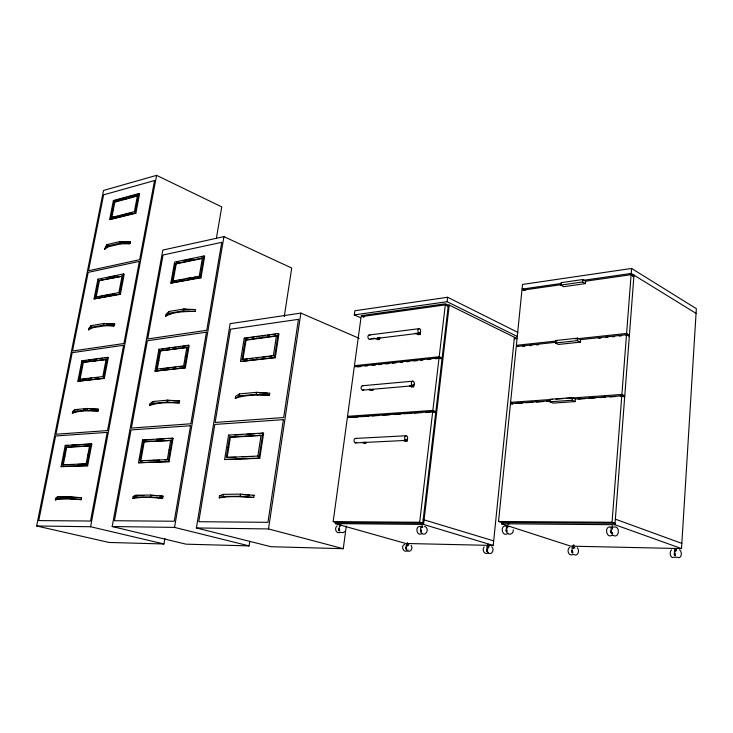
<?xml version="1.0" encoding="UTF-8"?>
<svg xmlns="http://www.w3.org/2000/svg" width="733" height="733" viewBox="0 0 733 733"><rect width="100%" height="100%" fill="white"/><g stroke="black" fill="none" stroke-linecap="round" stroke-linejoin="round"><path stroke-width="1.1" d="M513.201 529.812C514.126 533.34 509.591 535.759 507.273 533.083M675.661 551.674L675.78 549.787L674.598 549.759L674.296 554.487A2.868 1.42 88.2 0 0 674.781 555.101L675.478 555.248M549.777 400.823L510.47 403.581L498.541 521.484L501.619 522.482L501.491 523.774L570.705 546.149L681.516 548.586L696.35 308.675L631.599 268.452L522.519 284.441L522.052 289.114L524.92 290.662M681.516 548.586L614.932 524.718L633.981 275.141L632.817 275.306L630.041 273.601M612.367 533.111L611.414 532.973A3.051 1.622 88.1 0 1 610.864 532.314L611.258 527.293L612.467 527.302L612.312 529.308M501.619 522.482L615.033 523.335L612.055 522.263L621.795 395.783L575.378 399.036L572.446 397.671L550.19 399.256L549.952 401.785L552.911 403.113L575.158 401.592L575.378 399.036M620.228 396.186L624.763 395.866L621.896 394.464L626.495 334.734L580.554 339.645L577.668 338.142L555.623 340.524L555.394 342.989L558.299 344.464L580.334 342.146L580.554 339.645M626 335.375L629.409 335.018L626.596 333.46L631.113 274.683L585.64 281.179L582.817 279.53L560.983 282.681L560.754 285.082L563.613 286.695L585.429 283.607L585.64 281.179M696.057 313.376L631.214 273.436L631.599 268.452M612.156 527.604L612.293 525.763M573.05 547.688C575.579 547.633 571.328 548.476 573.252 545.242M574.91 547.972L572.226 547.423L571.841 551.867A2.694 1.484 88.9 0 0 572.345 552.435L572.629 552.581M575.158 401.592L572.226 400.236L572.446 397.671M580.334 342.146L577.448 340.643L577.668 338.142M585.429 283.607L582.598 281.967L582.817 279.53M508.638 526.66L506.585 526.248L506.118 530.949A2.859 1.686 88.9 0 0 506.677 531.562L506.842 531.654A3.024 1.778 88.9 0 1 506.118 530.949L507.181 530.958M507.465 528.136L507.648 526.257M513.567 403.645L510.599 402.353L516.243 346.517L556.301 342.238M518.304 346.269L516.362 345.325L521.933 290.277L561.56 284.615M487.5 551.317L487.207 551.189A2.529 1.512 89.7 0 1 486.703 550.648L487.133 546.479L489.003 546.809M488.499 546.827L487.967 546.736L488.205 544.445M487.738 549.631L488.059 546.506M335.558 521.795L335.311 523.609L405.761 543.474L493.217 545.453L514.401 337.272M422.758 523.206L419.67 522.272L432.717 411.579L347.387 417.407L333.185 521.603L336.291 522.482L422.758 523.206L435.704 412.761L432.717 411.579M439.058 357.878L441.99 359.188L435.842 411.607L432.855 410.416L439.058 357.878L354.296 366.757L347.543 416.317L350.548 417.425L358.51 416.885M363.366 317.077L364.173 316.968L361.268 315.648L445.435 303.774L448.321 305.194L442.118 358.061L439.186 356.751L445.307 304.873L361.122 316.693L354.442 365.694L357.402 366.903L360.792 366.546M517.507 336.621L447.112 301.694L447.634 297.259L354.882 310.746L354.305 314.906L360.517 317.701M422.822 526.963L420.953 526.67L420.44 531.058A2.666 1.695 89.7 0 0 420.999 531.636L421.109 531.691A2.822 1.796 89.7 0 1 420.44 531.058L421.374 531.068M422.171 524.535L421.887 526.954L420.953 526.67M493.217 545.453L423.555 524.425L449.228 305.065L448.321 305.194M408.895 545.077L406.375 544.582L405.899 548.522A2.391 1.539 -89.5 0 0 406.403 549.035A2.529 1.631 -89.5 0 1 405.899 548.522L406.733 548.55M406.971 546.58L407.475 542.658M407.255 438.783L406.971 441.083L405.175 441.174L405.322 439.965M413.916 384.532L413.641 386.777L411.854 386.932L411.955 386.089L413.742 385.934M415.107 333.24L418.286 334.697L420.064 334.477L420.33 332.278M366.033 441.981L365.886 443.099L364.191 443.181L364.338 442.063M372.978 389.214L372.831 390.304L371.145 390.451L371.255 389.635M379.804 337.299L379.529 339.434L377.852 339.645L377.99 338.573M359.216 338.362L300.851 313.092L230.135 323.665L196.38 527.943L270.944 546.708L343.273 548.696L346.297 526.001M339.095 528.887L339.516 525.79L340.35 525.799M340.552 525.295L340.763 523.774M196.38 527.943L268.498 528.942L300.851 313.092M224.619 459.527L258.996 458.107L262.863 433.047L263.623 433.304L259.766 458.345L224.619 459.527L228.559 435.136L262.863 433.047M240.461 361.497L274.518 357.466L278.219 333.488L278.961 333.79L275.269 357.759L240.461 361.497L244.236 338.124L278.219 333.488M253.737 497.496L254.067 495.352L240.561 494.124L223.327 494.354L219.57 495.774L219.24 497.863C230.556 495.838 242.275 496.818 253.737 497.496L240.222 496.259L222.988 496.461L219.24 497.863M269.497 395.224L269.808 393.172L256.541 392.32L239.462 393.905L235.632 396.287L235.311 398.285C246.132 394.556 258.089 394.995 269.497 395.224L256.22 394.363L239.141 395.921L235.311 398.285M284.257 316.61L291.716 268.049L223.95 236.622L162.836 250.072L112.186 526.541L186.054 544.17L249.064 545.893L249.761 541.375M226.341 457.419L257.86 456.063L261.076 435.219L229.621 437.079L226.341 457.419L235.999 457.273M242.156 359.372L273.382 355.633L276.46 335.677L245.298 339.883L242.156 359.372L242.898 359.656L246.041 340.176L277.202 335.98M268.031 395.353L268.196 394.327M240.561 494.124L240.222 496.259L241.798 496.708M256.541 392.32L256.22 394.363L257.741 394.913M223.327 494.354L222.988 496.461L224.555 496.901M239.462 393.905L239.141 395.921L240.662 396.461M227.111 457.658L230.382 437.326L261.846 435.475M112.186 526.541L174.536 527.394L223.95 236.622M216.345 238.472L221.76 206.898L156.587 175.352L103.527 190.452L36.65 525.982L109.043 542.457L163.926 543.978L164.888 538.343M170.716 440.185L167.335 459.609L140.021 460.791L143.439 441.807L171.476 440.423L143.439 441.807M156.496 369.175L183.635 365.914L186.878 347.268L187.621 347.543L159.776 350.933L156.496 369.175L157.238 369.441L160.509 351.199M199.284 275.938L202.409 258.016L175.489 263.568L172.328 281.115L200.008 276.24L197.91 276.643M138.473 462.752L168.26 461.515L172.319 438.169L173.08 438.407L169.03 461.735L138.473 462.752L142.578 439.983L172.319 438.169M154.965 371.155L184.569 367.645L188.454 345.234L189.196 345.509L185.312 367.911L154.965 371.155L158.905 349.274L188.454 345.234M170.826 283.112L200.228 277.495L203.966 255.964L204.681 256.284L200.943 277.807L170.826 283.112L174.61 262.066L203.966 255.964M162.708 498.183L163.047 496.186L150.778 495.041L135.871 495.242L133.195 496.562L132.847 498.504C142.587 496.553 152.794 497.615 162.708 498.183L150.43 497.029L135.513 497.203L132.847 498.504M179.237 402.884L179.576 400.969L167.5 400.154L152.675 401.537L149.898 403.691L149.569 405.56C158.841 402.05 169.36 402.71 179.237 402.884L167.161 402.069L152.336 403.425L149.569 405.56M195.115 311.406L195.436 309.564L183.552 309.051L168.828 311.516L165.96 314.439L165.631 316.235C174.381 311.452 185.211 311.543 195.115 311.406L183.232 310.884L168.498 313.33L165.631 316.235M150.778 495.041L150.43 497.029L151.988 497.441M171.54 283.405L171.934 281.197M140.021 460.791L140.791 461.011L144.199 442.036M173.052 281.417L176.204 263.88L203.123 258.328M168.828 311.516L168.498 313.33L169.955 313.907M36.65 525.982L90.59 526.734L156.587 175.352M62.47 464.814L86.146 463.806L89.6 445.737L65.943 447.13L62.47 464.814L73.868 464.557M106.157 359.188L102.831 376.579L79.246 379.401L82.591 362.359L106.881 359.445L82.591 362.359M122.109 275.819L118.902 292.577L95.409 297.076L98.634 280.647L122.814 276.112L98.634 280.647M113.285 325.901L114.385 325.727L114.715 324.013L103.884 323.491L91.066 325.626L89.05 328.228L88.72 329.905L92.166 327.834L104.993 325.736L113.285 325.901L113.45 325.049M128.99 243.787L130.071 243.539L130.392 241.881L119.717 241.606L106.954 244.62L104.517 249.467L108.026 246.838L120.789 243.851L128.99 243.787L129.145 242.962M61.077 466.628L86.897 465.574L91.039 443.868L91.79 444.088L87.648 465.785L61.077 466.628L65.246 445.426L91.039 443.868M77.863 381.233L103.591 378.201L107.586 357.31L108.31 357.557L104.315 378.448L77.863 381.233L81.885 360.801L107.586 357.31M94.044 298.927L119.662 294.061L123.511 273.922L124.216 274.215L120.377 294.336L94.044 298.927L97.92 279.218L123.511 273.922M109.657 219.534L135.165 212.973L138.867 193.558L139.554 193.879L135.852 213.285L109.657 219.534L113.395 200.521L138.867 193.558M81.18 499.631L81.537 497.78L70.395 496.708L57.486 496.882L55.681 498.092L55.323 499.897C63.698 498.037 72.613 499.164 81.18 499.631L70.038 498.559L57.128 498.706L55.323 499.897M98.094 411.03L98.442 409.252L87.456 408.464L74.592 409.655L72.677 411.589L72.329 413.33C80.254 410.059 89.536 410.901 98.094 411.03L87.108 410.242L74.244 411.415L72.329 413.33M87.456 408.464L87.108 410.242L88.592 410.7M103.884 323.491L103.555 325.205L90.736 327.312L88.72 329.905M111.004 217.674L114.119 201.822L137.483 195.464L134.386 211.626L111.004 217.674L118.004 216.345M63.221 465.015L66.685 447.341L89.261 446.021M83.315 362.606L79.97 379.639L79.246 379.401M99.34 280.922L96.115 297.341L95.409 297.076M111.691 217.976L114.797 202.125L137.089 196.078M91.066 325.626L90.736 327.312L92.166 327.834M420.458 332.562L420.55 329.859A2.263 1.439 82.8 0 0 418.525 328.925A2.263 1.439 82.8 0 0 418.149 331.967A2.263 1.439 82.8 0 0 420.174 332.901L418.662 332.8M572.079 550.584L572.134 551.454M506.879 530.408L506.32 530.096L506.897 529.748M104.517 249.467L106.954 244.62L108.347 245.207M484.128 546.928C481.526 549.787 484.614 555.669 488.389 552.7M408.061 549.887C404.479 554.514 399.906 546.195 404.634 544.427M344.739 531.462L343.117 532.662L340.24 532.305M356.659 442.228L356.385 442.576A2.245 1.512 87 0 1 354.442 442.146A2.245 1.512 87 0 1 354.314 439.269A2.245 1.512 87 0 1 356.211 438.701M363.705 389.535L363.431 389.864A2.208 1.484 84.8 0 1 361.131 388.233A2.208 1.484 84.8 0 1 362.881 385.824M674.736 554.001L674.736 553.149M671.455 549.777C669.678 551.793 669.715 555.77 671.969 557.41L675.34 557.291M612.605 534.843C606.283 539.946 603.726 525.158 610.992 527.146M507.987 533.312C501.949 538.059 499.494 524.397 506.411 526.111M487.088 549.393L487.069 550.263M422.364 533.267C416.646 537.665 414.301 525.048 420.852 526.551M337.198 525.836C333.808 527.952 336.126 534.513 340.387 532.424M572.986 554.505C568.267 556.933 566.27 549.054 569.935 547.23M406.43 547.313L406.476 548.211M421.145 530.701L421.09 529.73M143.815 495.563L137.419 495.655L133.195 496.562M115.136 200.54L126.809 197.351M128.935 196.774L139.554 193.879M120.111 215.795L131.858 212.762M130.392 241.881L121.11 242.202L119.717 241.606L119.397 243.255L106.633 246.251L108.026 246.838M676.651 550.116L675.487 550.071M176.415 262.148L178.586 261.699M184.02 260.572L192.724 258.767M201.419 256.962L203.591 256.513M108.64 277.431L117.537 275.59M174.161 281.206L176.378 280.776M178.605 280.354L184.157 279.282M191.625 277.853L185.66 278.558M193.714 277.45L195.812 277.047M100.348 296.535L102.455 296.132M104.572 295.729L106.688 295.326M109.895 294.712L107.036 294.849M112.057 294.299L114.211 293.887M89.05 328.228L90.095 328.054M114.715 324.013L106.358 324.041M522.052 289.114L561.359 283.469M582.753 280.391L631.214 273.436M560.754 285.082L582.598 281.967M354.305 314.906L447.112 301.694M632.716 276.552L633.88 276.387L631.113 274.683M161.828 349.247L164.018 348.954M167.307 348.505L169.497 348.202M172.777 347.754L176.057 347.305M178.247 347.002L180.437 346.709M182.627 346.407L185.916 345.958M246.114 338.261L248.377 337.959M251.776 337.492L254.039 337.189M256.303 336.878L259.702 336.41M261.965 336.108L265.364 335.641M267.637 335.338L269.9 335.027M273.299 334.56L275.562 334.257M85.953 360.59L81.885 360.801M88.189 360.288L91.543 359.83M93.778 359.527L97.132 359.078M99.367 358.776L102.721 358.318M104.956 358.016L108.31 357.557M159.776 350.933L186.878 347.268M369.295 334.981L419.239 328.668M371.53 338.628L374.655 338.243L377.852 339.645M369.505 339.324L419.468 333.167M160.591 369.038L163.945 368.635M166.18 368.369L169.534 367.966M172.768 367.581L175.929 367.196M179.099 366.821L182.27 366.436M243.997 359.527L247.305 359.133M249.513 358.868L252.812 358.474M256.119 358.08L258.318 357.814L257.576 357.521M262.835 357.273L266.226 356.87M268.48 356.595L271.87 356.192M82.096 379.382L86.338 378.879M88.455 378.622L91.643 378.246L90.91 378.008M94.896 377.861L98.14 377.468M514.703 338.793L516.967 338.545L449.228 305.065M516.362 345.325L557.272 340.918M575.46 338.958L626.596 333.46M522.684 346.379L524.956 346.141M529.501 345.655L531.773 345.417M536.309 344.931L538.581 344.693M598.751 338.279L601.023 338.041M605.568 337.556L607.84 337.317M612.376 336.832L614.648 336.584M619.193 336.108L621.465 335.861M555.394 342.989L577.448 340.643M354.442 365.694L439.186 356.751M365.309 366.079L367.563 365.84M372.089 365.373L375.47 365.016M378.86 364.668L381.123 364.429M385.64 363.953L389.031 363.605M392.421 363.247L395.811 362.89M400.328 362.423L402.582 362.184M407.099 361.717L409.362 361.479M413.879 361.012L417.269 360.654M420.66 360.297L422.914 360.068M427.431 359.591L430.821 359.234M435.338 358.767L437.601 358.529M439.855 358.29L442.118 358.061M488.141 544.353L489.204 544.491M78.211 409.912L74.592 409.655L74.244 411.415L75.719 411.864M83.571 409.417L85.715 409.225M179.576 400.969L173.144 400.85M72.677 411.589L73.721 411.488M98.442 409.252L89.985 408.977M362.496 385.741L412.771 381.197M573.224 545.15L574.296 545.26M410.407 385.448L413.1 385.21M362.707 390.158L413 385.769M510.599 402.353L552.618 399.375M556.026 399.128L562.834 398.651M566.242 398.404L621.896 394.464M515.83 403.48L522.638 403.003M526.047 402.765L532.854 402.289M536.254 402.05L543.071 401.583M546.47 401.345L549.878 401.107M578.245 399.119L585.053 398.642M588.452 398.404L595.26 397.927M599.805 397.616L605.476 397.222M610.012 396.901L615.683 396.507M549.952 401.785L572.226 400.236M347.543 416.317L432.855 410.416M360.783 416.729L368.745 416.179M372.153 415.95L378.979 415.483M382.388 415.254L390.35 414.713M393.758 414.475L400.584 414.017M403.993 413.779L411.955 413.238M414.227 413.082L422.19 412.542M425.607 412.312L435.842 411.607M144.428 440.148L152.143 439.681M156.55 439.406L164.265 438.939M168.672 438.673L173.08 438.407M234.853 435.045L242.605 434.577M247.03 434.312L254.772 433.844M259.198 433.579L263.623 433.304M68.233 445.499L65.246 445.426M71.596 445.298L80.566 444.757M83.938 444.555L91.79 444.088M355.432 438.426L406.055 435.759M355.642 442.906L406.284 440.396M140.791 461.011L143.036 460.91M148.662 460.672L159.602 460.205M164.916 459.976L167.042 459.884M252.931 456.549L241.899 456.751M78.193 464.374L86.897 464.007L86.146 463.806M81.537 497.78L57.486 496.882L57.128 498.706L58.649 499.081M163.047 496.186L159.675 496.039M219.57 495.774L220.972 495.755M252.592 495.371L254.067 495.352M423.179 519.578L493.685 540.881M498.541 521.484L612.055 522.263M333.185 521.603L419.67 522.272M501.491 523.774L614.932 524.718M335.311 523.609L423.555 524.425M613.42 527.174C620.448 524.791 619.715 539.378 612.806 535.209M338.958 529.922A2.666 1.814 -89.4 0 0 339.681 530.527L339.516 530.472A2.52 1.713 -89.4 0 1 338.958 529.922L339.791 529.941M189.087 309.702L183.552 309.051L183.232 310.884L184.689 311.47M572.885 551.894L571.841 551.867A2.859 1.576 88.9 0 0 572.491 552.49L572.775 552.581M675.478 554.524L674.296 554.487A3.042 1.512 88.2 0 0 674.919 555.156L674.873 555.156M130.071 243.539L119.397 243.255L120.789 243.851M259.207 392.915L267.206 393.255M114.385 325.727L103.555 325.205L104.993 325.736M487.793 551.335L487.308 551.234A2.675 1.603 89.7 0 1 486.703 550.648M243.182 494.656L249.458 495.132M152.336 495.453L157.577 495.865M424.599 526.587L425.204 526.642M422.565 526.899L421.805 526.917M422.703 524.462L423.188 524.571M407.319 544.848L408.171 544.912L406.375 544.582M90.59 526.734L163.926 543.978M174.536 527.394L249.064 545.893M71.559 498.944L70.038 498.559L70.395 496.708L71.916 497.093M488.893 546.754L487.967 546.736M137.071 497.615L135.513 497.203L135.871 495.242L137.419 495.655M268.498 528.942L343.273 548.696M508.574 526.56L507.63 526.578M86.897 465.574L87.648 465.785M508.913 524.003L507.694 523.93M64.211 455.953L64.953 456.155M65.943 447.13L66.685 447.341M87.878 454.753L88.629 454.964M339.516 525.79L340.451 526.047M77.643 446.443L78.385 446.654M153.518 460.205L154.287 460.434M168.26 461.515L169.03 461.735M141.735 451.281L142.495 451.501M169.03 449.879L169.79 450.108M487.133 546.479L488.801 546.983M142.578 439.983L143.329 440.212M156.917 441L157.677 441.239M611.524 533.038L611.579 533.038A3.234 1.723 88.1 0 1 610.864 532.314M257.86 456.063L258.63 456.311M227.981 447.222L228.751 447.469M258.996 458.107L259.766 458.345M506.585 526.248L507.511 526.541M572.226 547.423L573.866 547.954M229.621 437.079L230.382 437.326M228.559 435.136L229.328 435.384M153.848 403.92L152.336 403.425L152.675 401.537L154.177 402.032M245.152 436.162L245.921 436.41M168.672 402.564L167.161 402.069L167.5 400.154L169.011 400.658M103.591 378.201L104.315 378.448M80.923 370.861L81.647 371.1M104.498 367.865L105.222 368.113M94.255 360.792L94.978 361.039M363.412 442.228L365.886 443.099M361.708 442.311L364.191 443.181M675.78 549.787L676.568 550.062M674.598 549.759L675.386 550.034M158.145 360.04L158.878 360.306M183.635 365.914L184.377 366.188M184.569 367.645L185.312 367.911M402.71 440.276L405.175 441.174M615.354 519.175L681.837 543.382M158.905 349.274L159.638 349.549M185.257 356.568L185.999 356.843M173.171 349.119L173.913 349.394M404.524 440.166L406.971 441.083M243.732 349.604L244.474 349.898M274.518 357.466L275.269 357.759M97.031 288.839L97.727 289.114M119.662 294.061L120.377 294.336M273.382 355.633L274.124 355.926M368.708 389.489L371.145 390.451M97.92 279.218L98.616 279.493M244.236 338.124L244.978 338.417M245.298 339.883L246.041 340.176M369.588 389.021L372.831 390.304M110.252 278.256L110.958 278.54M260.691 337.803L261.434 338.105M409.426 385.934L411.854 386.932M173.913 272.328L174.628 272.63M411.231 385.76L413.641 386.777M200.228 277.495L200.943 277.807M175.489 263.568L176.204 263.88M510.47 403.581L512.449 404.442M188.793 260.82L189.508 261.131M377.129 338.389L379.529 339.434M377.678 337.492L379.667 338.371M122.576 214.677L123.263 214.98M112.561 209.73L113.248 210.032M114.119 201.822L114.797 202.125M135.165 212.973L135.852 213.285M113.395 200.521L114.073 200.824M125.682 198.67L126.36 198.991M416.903 333.002L420.064 334.477M621.795 395.783L624.663 397.185M445.307 304.873L448.184 306.293M407.191 550.804C410.792 552.966 413.293 548.009 411.149 545.315M447.634 297.259L517.938 332.425M523.069 288.967L524.984 290.002M626.495 334.734L629.308 336.291M573.499 554.441C578.007 557.126 580.041 550.373 577.247 547.716M676.192 557.227L679.573 557.648C682.038 556.09 681.818 551.436 679.546 549.759M421.383 533.056C425.351 536.895 429.446 529.877 425.791 526.945M487.702 552.563C491.476 556.191 495.059 549.512 491.761 546.763M370.22 339.067A2.181 1.457 82.9 0 1 368.342 338.499A2.181 1.457 82.9 0 1 368.213 335.705A2.181 1.457 82.9 0 1 370.046 335.302M487.326 551.894A3.5 2.089 89.7 0 1 486.969 549.274M406.357 549.695A3.308 2.126 -89.5 0 1 406.018 547.221M420.971 532.332A3.692 2.346 89.7 0 1 420.595 529.565M339.315 531.132A3.482 2.364 -89.4 0 1 338.958 528.511M612.486 532.864A3.051 1.622 88.1 0 1 612.202 532.534M611.881 533.78A4.233 2.245 88.1 0 1 611.459 530.6M506.86 532.314A3.958 2.327 88.9 0 1 506.457 529.345M572.665 553.195A3.738 2.062 88.9 0 1 572.29 550.401M675.377 555.907A3.977 1.97 88.2 0 1 674.974 552.929M610.955 531.251C611.386 533.258 611.835 529.739 610.955 531.251M414.365 383.496L413.724 385.466A2.291 1.475 84.7 0 1 411.662 384.614A2.291 1.475 84.7 0 1 412.047 381.499A2.291 1.475 84.7 0 1 414.108 382.351L414.365 383.496M407.676 438.022L407.026 440.057A2.327 1.503 86.6 0 1 404.928 439.287A2.327 1.503 86.6 0 1 405.312 436.098A2.327 1.503 86.6 0 1 407.411 436.868L407.676 438.022M283.387 419.642L267.957 522.317L198.771 521.713L214.815 424.434L283.387 419.642M298.45 319.341L283.698 417.535L215.145 422.446L230.529 329.19L298.45 319.341M190.525 425.745L174.262 521.245L114.43 520.732L131.051 429.923L190.525 425.745M206.449 332.168L190.855 423.784L131.39 428.063L147.36 340.763L206.449 332.168M221.742 242.321L206.77 330.29L147.69 338.967L163.056 254.983L221.742 242.321M107.201 432.388L90.525 521.035L38.757 520.577L55.598 435.979L107.201 432.388M123.584 345.261L107.54 430.564L55.946 434.238L72.182 352.692L123.584 345.261M139.362 261.379L123.914 343.511L72.512 351.015L88.171 272.374L139.362 261.379M154.562 180.547L139.673 259.693L88.491 270.752L103.61 194.841L154.562 180.547"/></g></svg>
